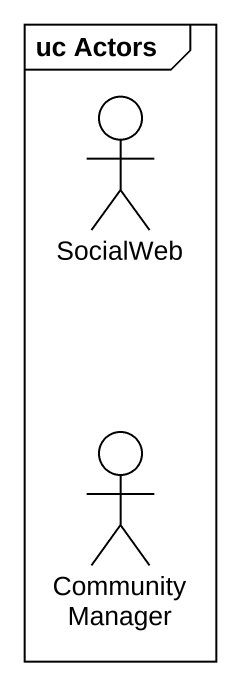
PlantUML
@startuml
mainframe uc Actors
actor SocialWeb
actor CommunityManager
@enduml
